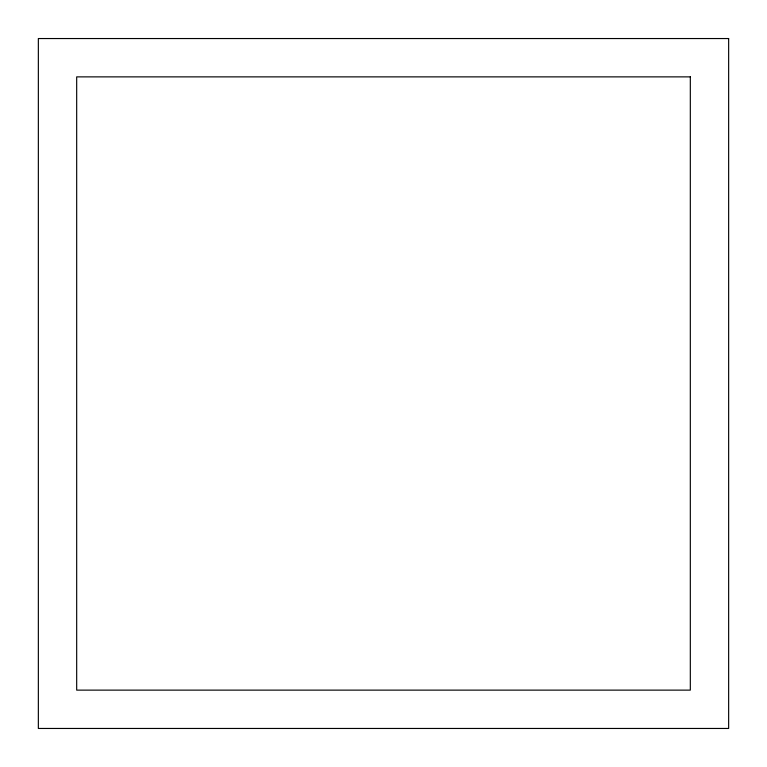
<?xml version="1.0" encoding="UTF-8"?>
<svg xmlns="http://www.w3.org/2000/svg" width="767" height="767" viewBox="0 0 767 767"><rect width="100%" height="100%" fill="white"/><g stroke="black" fill="none" stroke-linecap="round" stroke-linejoin="round"><path stroke-width="1.15" d="M728.65 38.542L38.35 38.542L38.35 728.458L728.65 728.458L728.65 38.542M690.319 76.873L76.681 76.873L76.681 690.127L690.319 690.127L690.319 76.873"/></g></svg>
